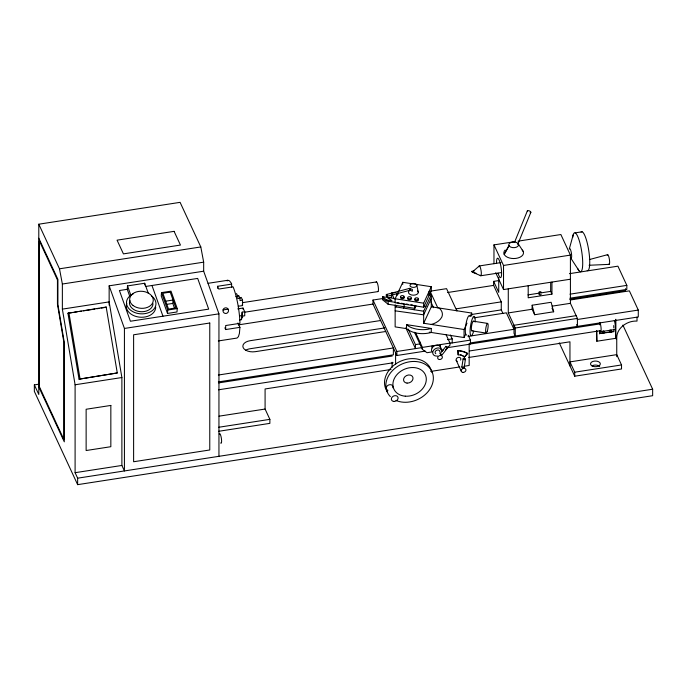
<?xml version="1.0" encoding="UTF-8"?>
<svg xmlns="http://www.w3.org/2000/svg" width="687" height="687" viewBox="0 0 687 687"><rect width="100%" height="100%" fill="white"/><g stroke="black" fill="none" stroke-linecap="round" stroke-linejoin="round"><path stroke-width="1.03" d="M129.929 296.775L127.25 289.304L127.507 285.912L144.708 283.25L148.298 293.246M144.588 284.95L144.708 283.25M161.497 292.628L161.247 296.02L167.491 313.435L176.997 311.967L177.246 308.566L171.003 291.159L161.497 292.628L167.74 310.043L167.491 313.435M174.567 308.377L172.798 303.422L173.047 300.03L165.696 301.164M440.118 353.659L441.93 355.042L447.709 347.777L447.22 346.935L445.906 346.385L440.118 353.659L440.728 353.711M445.906 346.385L447.709 347.777M461.87 367.073L463.107 358.915M464.197 367.322L465.442 359.164M409.778 290.094L410.062 288.454L412.398 289.493L412.312 291.219L409.778 290.094A0.962 0.567 75.2 0 0 410.5 289.734A0.962 0.567 75.2 0 0 410.062 288.454A0.962 0.567 75.2 0 0 409.34 288.815M241.455 319.67L242.176 312.147L244.735 311.752L244.735 315.771L242.176 316.166L241.455 319.67L239.548 319.962M573.216 234.739L569.291 249.012A4.921 1.039 81.2 0 1 571.404 253.134A4.921 1.039 81.2 0 1 570.725 257.986L578.943 270.644M514.623 242.099L527.324 210.961M517.732 244.443L530.836 212.335M395.145 298.768L402.78 282.305L431.29 286.719L431.29 290.73L423.656 307.192L395.145 302.787L395.145 298.768L423.656 303.182L431.29 286.719M405.682 328.008C412.604 333.951 422.737 334.758 431.281 332.474L431.281 328.463L406.524 324.633L406.524 328.644L395.145 326.883L395.145 306.806L395.781 305.432M403.492 308.094L404.128 306.72L404.128 303.706M414.149 309.743L415.987 305.784M466.988 323.182L464.051 329.511L423.656 323.259L423.656 311.211L431.29 294.749L429.186 294.422M431.29 298.356L423.656 314.818L395.145 310.833M423.656 323.259L431.29 306.806L431.29 294.749M431.29 306.806L471.694 313.049L470.08 316.527A9.841 2.078 -81.2 0 0 466.069 323.5A9.841 2.078 -81.2 0 0 466.602 334.998M429.281 332.165L464.051 337.549L465.666 334.071M509.007 245.929L504.172 254.336L508.921 245.568A4.921 2.842 0 0 1 514.529 242.03A4.921 2.842 0 0 1 517.706 246.461A4.921 2.842 0 0 1 509.411 246.247L508.921 245.568L509.179 245.92M611.232 331.297L610.657 330.267L610.975 331.718L610.451 331.795L610.451 331.031M610.915 330.61L610.975 331.718M445.399 349.855L450.002 345.132L450.002 343.122L446.129 334.775M227.105 280.966L227.801 280.27L229.51 280.837L231.425 283.336L231.777 287.149M464.352 357.111L467.598 353.393L464.352 357.111A9.841 7.763 -24.9 0 0 458.152 354.853L457.989 350.499A23.581 18.592 -24.9 0 1 467.598 353.393M602.825 332.079L603.581 332.912L602.825 332.079L603.263 331.357L604.028 332.628L599.553 333.547L599.553 330.533M603.143 332.766L603.71 331.503L604.028 332.19M67.936 313.238L106.184 307.012L117.279 372.955L79.039 379.181L67.936 313.238L72.075 312.602M105.205 307.475L106.184 307.012M79.039 379.181L117.279 372.955M589.386 259.566L607.703 254.645M386.541 294.474L409.615 288.368M387.159 296.286L410.233 290.18M431.281 324.444C435.446 323.379 439.568 321.095 441.732 317.239A19.683 11.361 0 0 0 439.766 308.618L438.924 307.982M431.281 328.463L427.812 329.288A19.683 11.361 0 0 1 408.808 326.351L406.524 324.633M38.566 384.239L34.35 384.892L38.798 394.475L38.798 224.202L180.097 202.347L200.802 246.951L203.67 262.159L203.67 271.202L218.947 313.83L218.947 456.314M38.798 224.202L59.494 268.806L200.802 246.951M622.886 325.088L652.65 389.22L652.65 395.703L77.64 484.653L77.64 478.178L75.098 472.69L75.098 384.772L62.362 309.124L62.362 284.023L203.67 262.159M109.147 305.105L109.147 285.826L203.67 271.202M127.25 289.304L119.409 290.524L130.418 321.241L208.685 309.133L197.676 278.415L145.395 286.505M208.049 283.319L227.801 280.27M62.362 309.124L109.147 301.894L121.882 377.532L121.882 465.451L124.424 470.938L124.424 328.455L109.147 285.826M217.521 288.334L217.521 286.299L231.777 284.1M493.97 263.748L493.97 244.881L514.881 241.652M518.015 241.163L560.867 234.533L570.416 255.109L570.416 303.319L577.423 318.407L577.423 326.437L576.573 324.608M575.079 232.876L582.104 231.794M74.153 312.276L77.253 311.795M79.323 311.477L81.392 311.159M83.462 310.842L94.849 309.073M96.919 308.755L98.997 308.437M101.066 308.12L104.166 307.639M166.494 304.401L172.798 303.422M237.255 295.736L238.724 295.513L239.995 298.252L239.995 300.571L242.554 300.176L242.554 305.586L238.329 306.239M235.899 296.569L237.805 296.277L237.805 298.596L239.995 298.252M239.574 297.694L241.283 297.428L242.554 300.176M167.74 310.043L177.246 308.566M242.339 302.675L376.562 281.91M500.978 262.589L479.286 265.946L472.244 272.061L471.909 271.339L474.013 271.013M493.97 244.881L503.528 265.457L570.416 255.109M223.086 309.931L228.127 309.15M237.736 308.875L243.018 308.059L244.735 311.752M124.424 328.455L218.947 313.83M244.666 312.216L377.833 291.614M480.831 275.753L501.493 272.55M239.548 315.943L241.455 315.651M387.451 297.806L391.573 297.162L391.573 293.151L395.111 292.602M425.253 351.109L396.88 355.497L372.998 304.058L372.998 300.039L383.32 298.441M430.354 291.168L446.567 288.66L456.924 310.979M502.97 313.547L501.27 309.889L501.27 301.859L493.635 285.397L493.635 281.378L498.899 280.562M238.303 324.891L372.998 304.058M447.615 292.516L493.635 285.397M569.463 273.666L617.914 266.17L626.827 285.371L626.827 289.39L569.952 298.192M224.864 327.819L225.662 329.554L239.926 327.347L239.411 333.384L238.423 336.656L237.024 338.056L218.311 340.95M495.713 272.73L503.528 289.562L570.416 279.214M527.951 294.895L539.312 293.134M541.382 292.817L550.673 291.382L551.944 294.122L528.191 297.797L528.191 285.749M380.641 320.52L250.137 340.709A9.841 5.685 0 0 0 243.181 347.665A9.841 5.685 0 0 0 255.229 351.684L385.733 331.495M456.297 308.815L501.27 301.859M569.952 294.173L626.827 285.371M384.711 327.922L250.137 348.738A9.841 5.685 0 0 0 245.723 350.215M471.6 314.483L501.27 309.889M532.116 305.226L551.129 302.28L553.67 311.786L534.666 314.732L532.116 309.244L532.116 305.226L534.666 314.732M569.729 299.3L625.556 290.661L625.556 288.652M570.39 299.987L629.369 290.859L638.283 310.069L638.283 316.956L470.114 342.968M473.944 317.849L506.371 312.834L514.005 329.296L467.984 336.415M508.277 288.823L508.277 312.928L532.116 309.244M552.142 306.144L570.416 303.319M75.098 384.772L121.882 377.532M576.144 315.659L514.005 325.277L514.005 333.307L515.276 336.055L515.276 328.017L508.277 312.928M515.276 328.017L577.423 318.407M218.372 375.025L393.376 347.957L393.376 354.835L218.372 381.912M577.2 319.515L638.283 310.069M408.241 329.064L415.455 344.591L419.869 343.912L419.869 341.903M447.452 339.644L452.201 338.906L452.201 342.925M415.661 332.834L422.411 347.39L450.002 343.122M372.998 300.039L396.88 351.478L422.462 347.528M450.122 343.242L470.44 340.099L470.44 344.118L447.323 347.699M218.621 382.899L392.26 356.038M470.612 343.921L599.777 323.938M441.337 350.482L443.373 350.172M218.449 389.804L393.144 362.779M469.376 350.98L600.661 330.67M600.412 331.752L614.667 329.554A5.513 1.168 81.2 0 0 615.372 326.574A5.513 1.168 81.2 0 0 614.324 320.554M610.193 331.452L609.876 330.765L610.975 330.954M605.668 332.602L608.725 332.13M610.76 331.821L612.795 331.503M599.553 333.547L613.955 331.658L613.955 329.631M391.04 369.477L265.088 388.962L265.088 409.048L269.871 419.353L269.871 423.364L218.56 431.307M468.826 357.446L569.952 341.8L569.952 365.905M596.514 331.048L596.831 341.241L615.835 338.305L615.835 319.275M430.697 371.427L459.809 366.927M463.965 366.283L469.169 365.475L469.169 343.474M219.016 416.176L265.088 409.048M218.56 427.288L269.871 419.353M621.529 364.952L616.746 354.647L569.952 361.886L574.736 372.191L621.529 364.952L621.529 368.971L574.736 376.201L559.261 342.856M75.098 472.69L121.882 465.451M77.64 478.178L652.65 389.22M589.094 265.251L609.017 264.375M414.785 305.354L414.785 308.369L388.112 304.247L382.513 299.678L382.513 296.664L395.626 298.699M423.802 306.067L425.888 306.393M382.513 296.664L388.112 301.232L395.119 302.314M397.12 302.623L399.121 302.933M401.122 303.242L403.132 303.551M406.069 304.006L408.001 304.307M410.912 304.762L412.853 305.054M395.145 306.806L423.656 311.211M473.266 321.181L487.521 323.388M471.986 330.885L486.25 333.092M476.065 273.271L472.244 272.061L480.539 275.642M471.909 271.339L473.858 272.035M396.76 293.014L398.288 294.122M414.45 332.25L422.411 349.4L427.013 352.706L432.089 351.916A4.921 3.882 -24.9 0 1 435.584 345.381A4.921 3.882 -24.9 0 1 440.796 349.597M387.545 297.445L391.976 300.717L386.429 299.858L386.429 301.361L382.513 298.175M518.427 244.091L523.176 251.39M616.153 338.992L615.518 337.618L615.518 319.644M610.133 331.108L610.451 331.795M603.71 331.941L604.028 332.628M602.825 331.641L603.143 332.328M551.979 308.128L553.67 311.786M493.635 281.378L498.728 292.353L498.728 277.685M468.191 335.247L470.44 340.099M457.989 350.499L458.152 354.853M430.577 292.318L437.791 307.845M450.406 335.024L452.201 338.906M430.938 302.048L433.574 307.699M456.185 360.271L461.278 371.246M441.02 354.355L441.32 354.99M440.29 353.59L440.771 354.629M396.416 293.383L397.266 295.212M391.573 293.151L394.278 298.974M395.18 304.934L396.081 306.874M405.991 328.223L415.455 348.61L415.455 344.591M236.526 293.529L237.805 296.277M237.908 323.01L239.926 327.347M217.521 286.299L218.792 289.047L233.048 286.84L233.4 287.595A29.266 6.183 81.2 0 1 239.926 322.22L239.926 323.337L225.662 325.535L225.662 329.554M38.798 238.234L57.914 279.429L57.914 304.624L64.286 342.444L64.286 441.835L38.798 386.927M77.64 484.653L34.35 391.375L34.35 384.892M151.956 285.483L162.965 316.2M127.507 285.912L130.848 295.247M416.829 285.423A3.435 1.984 0 0 1 411.676 287.132A3.435 1.984 0 0 1 411.676 283.705A3.435 1.984 0 0 1 416.829 285.423L418.314 292.353M59.494 268.806L62.362 284.023M68.915 312.774L80.018 378.717M637.012 317.162L637.012 321.095A16.789 13.242 -24.9 0 0 616.746 337.506L616.746 356.656M599.699 322.813L599.699 324.814M599.699 333.865L599.699 330.825A5.513 1.168 81.2 0 0 601.116 329.958A5.513 1.168 81.2 0 0 600.069 322.761M599.553 322.504L599.553 324.513M596.831 330.67L596.831 341.241M574.736 372.191L574.736 376.201M551.944 282.074L551.944 294.122M550.673 282.34L550.673 291.382M503.528 265.457L503.528 289.562M471.694 313.049L471.694 316.063M464.051 329.511L464.051 337.549M440.324 344.616L440.324 346.626M432.089 345.887L432.089 347.897M429.057 291.537L429.057 295.556M423.656 303.182L423.656 307.192M422.411 347.39L422.411 349.4M402.78 282.305L402.78 284.315M396.88 351.478L396.88 355.497M395.6 352.757L395.6 364.282M392.105 362.221L392.105 367.287M388.112 301.232L388.112 304.247M242.554 315.573L242.554 317.592M242.176 312.147L242.176 316.166M591.945 365.879A4.921 2.842 0 0 1 599.682 366.472M219.23 434.021A4.921 1.039 81.2 0 1 221.343 438.134A4.921 1.039 81.2 0 1 220.664 442.995M613.689 325.595A3.418 0.721 81.2 0 1 613.783 327.905M242.245 304.521A4.921 1.039 81.2 0 1 242.554 305.586M243.018 308.059A4.921 1.039 81.2 0 1 243.146 309.296M522.197 250.025A9.841 5.685 0 0 1 513.678 258.544A9.841 5.685 0 0 1 505.151 250.025M541.064 294.105A1.056 0.61 0 0 1 540.368 294.86A1.056 0.61 0 0 1 539.046 294.457A1.056 0.61 0 0 1 539.75 293.701M496.538 263.456A9.841 2.078 81.2 0 1 499.2 260.167A9.841 2.078 81.2 0 1 501.553 275.058A9.841 2.078 81.2 0 1 498.075 273.168M478.873 266.719A4.964 1.048 81.2 0 1 481.08 270.618A4.964 1.048 81.2 0 1 480.213 275.212M530.476 212.618A1.881 0.79 22.2 0 1 530.149 212.669M527.324 211.175A1.881 0.79 22.2 0 1 529.325 210.892A1.881 0.79 22.2 0 1 530.707 212.506M572.7 237.522A19.683 4.156 81.2 0 1 578.506 238.363A19.683 4.156 81.2 0 1 582.696 264.615A19.683 4.156 81.2 0 1 577.621 268.351M581.047 232.069A19.683 4.156 81.2 0 1 588.69 250.12A19.683 4.156 81.2 0 1 587.196 270.592M607.248 255.152A4.929 1.039 81.2 0 1 609.36 259.162A4.929 1.039 81.2 0 1 608.708 264.134M155.709 307.166A14.762 10.649 4.2 0 1 138.972 317.085A14.762 10.649 4.2 0 1 126.751 303.276M151.698 296.063A14.762 10.649 4.2 0 1 150.882 311.589A14.762 10.649 4.2 0 1 129.482 309.227A14.762 10.649 4.2 0 1 133.098 294.01M153.012 303.654A11.808 8.527 4.2 0 1 139.624 311.589A11.808 8.527 4.2 0 1 129.843 300.545M611.026 330.052A0.927 0.739 -24.9 0 1 611.026 331.125M610.623 331.383A0.927 0.739 -24.9 0 1 609.944 330.095M603.031 332.56A0.927 0.739 -24.9 0 1 602.525 331.469A0.927 0.739 -24.9 0 1 604.002 331.237A0.927 0.739 -24.9 0 1 603.495 332.491M376.098 282.374A4.921 1.039 81.2 0 1 378.211 286.496A4.921 1.039 81.2 0 1 377.524 291.348M387.708 392.26A24.595 19.399 -24.9 0 1 400.349 361.328A24.595 19.399 -24.9 0 1 431.754 372.26M395.978 400.435A24.595 19.399 -24.9 0 0 431.419 386.446A24.595 19.399 -24.9 0 0 414.407 361.456A24.595 19.399 -24.9 0 0 385.845 385.544L386.652 390.62A24.595 19.399 -24.9 0 0 390.379 396.648M386.249 388.086A3.504 2.757 -24.9 0 1 390.07 384.66A3.504 2.757 -24.9 0 1 392.895 387.794M387.94 390.302A3.504 2.757 -24.9 0 1 386.36 388.808M457.293 361.319A2.456 1.941 -24.9 0 1 456.426 358.708A2.456 1.941 -24.9 0 1 459.672 357.472A2.456 1.941 -24.9 0 1 460.539 360.082M464.043 366.978A1.176 0.644 8.6 0 1 464.043 367.631L463.339 367.854A1.176 0.644 8.6 0 1 462.111 367.493A1.176 0.644 8.6 0 1 462.025 366.772M437.482 356.029A4.921 3.882 -24.9 0 1 432.724 352.749A4.921 3.882 -24.9 0 1 437.482 348A4.921 3.882 -24.9 0 1 442.23 351.28M435.798 353.693A2.456 1.941 -24.9 0 1 436.863 350.172A2.456 1.941 -24.9 0 1 439.774 352.182M458.152 350.842A23.581 18.592 -24.9 0 1 467.753 353.736M460.367 354.741A9.841 7.763 -24.9 0 1 461.819 355.196M462.48 355.514A9.841 7.763 -24.9 0 1 464.189 356.768M473.704 330.997A9.841 2.078 -81.2 0 1 470.148 333.229A9.841 2.078 -81.2 0 1 472.553 318.167A9.841 2.078 -81.2 0 1 475.138 322.031M472.295 330.627A4.921 1.039 -81.2 0 1 471.617 325.767A4.921 1.039 -81.2 0 1 473.729 321.653M403.673 296.921A1.846 1.065 0 0 1 403.784 298.364A1.846 1.065 0 0 1 401.311 298.553A1.846 1.065 0 0 1 400.77 297.145M411.092 298.244A1.846 1.065 0 0 1 409.735 299.841A1.846 1.065 0 0 1 407.709 298.502M417.928 299.128A1.846 1.065 0 0 1 417.928 300.64A1.846 1.065 0 0 1 415.317 300.64A1.846 1.065 0 0 1 415.317 299.128M417.662 290.936A4.921 2.842 0 0 1 413.394 295.195A4.921 2.842 0 0 1 409.134 290.936M223.335 309.305L223.069 310A2.842 2.757 -71.6 0 0 226.263 313.418A2.842 2.757 -71.6 0 0 227.998 308.952A2.842 2.757 -71.6 0 0 223.335 309.305M174.086 231.347L117.056 240.167L123.428 253.881L180.449 245.061L174.086 231.347M170.213 292.112L162.862 293.246L168.53 309.081L175.889 307.948L170.213 292.112M209.767 323.01L133.613 334.792L133.613 461.75L209.767 449.976L209.767 323.01M110.839 405.433L86.133 409.254L86.133 450.526L110.839 446.705L110.839 405.433M402.848 297.703L402.367 297.737A1.846 1.065 0 0 1 400.693 296.226A1.846 1.065 0 0 1 403.784 295.985A1.846 1.065 0 0 1 402.848 297.703M57.45 279.901L39.262 240.716L39.262 386.455L63.814 439.354L63.814 341.971L57.45 304.152L57.45 279.901M592.958 366.334A4.921 2.842 0 0 0 600.344 363.87A4.921 2.842 0 0 0 592.958 361.414A4.921 2.842 0 0 0 592.958 366.334M539.338 292.722A1.056 0.61 0 0 0 541.081 292.413A1.056 0.61 0 0 0 539.75 291.692A1.056 0.61 0 0 0 539.338 292.722M133.089 305.509A11.808 8.527 4.2 0 0 152.849 302.452A11.808 8.527 4.2 0 0 138.473 291.434A11.808 8.527 4.2 0 0 133.089 305.509M603.349 333.247A0.927 0.739 -24.9 0 0 604.448 332.147A0.927 0.739 -24.9 0 0 602.946 332.036A0.927 0.739 -24.9 0 0 603.349 333.247M610.477 332.147A0.927 0.739 -24.9 0 0 611.585 331.04A0.927 0.739 -24.9 0 0 610.073 330.936A0.927 0.739 -24.9 0 0 610.477 332.147M405.278 396.176A17.295 13.637 -24.9 0 0 425.734 375.72A17.295 13.637 -24.9 0 0 397.79 373.719A17.295 13.637 -24.9 0 0 405.278 396.176M407.056 383.106A4.921 3.882 -24.9 0 0 412.878 377.283A4.921 3.882 -24.9 0 0 404.926 376.708A4.921 3.882 -24.9 0 0 407.056 383.106M393.849 401.431A3.504 2.757 -24.9 0 0 397.988 397.292A3.504 2.757 -24.9 0 0 392.329 396.888A3.504 2.757 -24.9 0 0 393.849 401.431M462.961 372.406A2.456 1.941 -24.9 0 0 465.872 369.494A2.456 1.941 -24.9 0 0 461.896 369.211A2.456 1.941 -24.9 0 0 462.961 372.406M463.45 359.413A1.176 0.644 8.6 0 0 465.4 359.327A1.176 0.644 8.6 0 0 463.965 358.382A1.176 0.644 8.6 0 0 463.45 359.413M439.414 359.533A2.456 1.941 -24.9 0 0 442.316 356.63A2.456 1.941 -24.9 0 0 438.349 356.338A2.456 1.941 -24.9 0 0 439.414 359.533M487.212 331.409A4.921 1.039 -81.2 0 0 487.787 323.457A4.921 1.039 -81.2 0 0 485.649 329.854A4.921 1.039 -81.2 0 0 487.212 331.409M415.704 299.798A1.846 1.065 0 0 0 418.469 298.879A1.846 1.065 0 0 0 415.704 297.952A1.846 1.065 0 0 0 415.704 299.798M408.19 298.527A1.846 1.065 0 0 0 411.281 298.055A1.846 1.065 0 0 0 409.014 296.75A1.846 1.065 0 0 0 408.19 298.527M386.266 294.921A0.962 0.567 75.2 0 0 387.013 296.32A0.962 0.567 75.2 0 0 387.262 294.895A0.962 0.567 75.2 0 0 386.266 294.921"/></g></svg>
